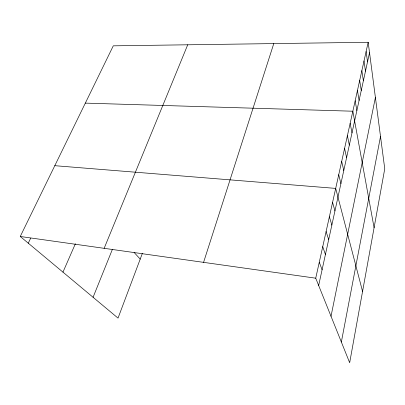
<?xml version="1.0" encoding="UTF-8"?>
<svg xmlns="http://www.w3.org/2000/svg" width="405" height="405" viewBox="0 0 405 405"><rect width="100%" height="100%" fill="white"/><g stroke="black" fill="none" stroke-linecap="round" stroke-linejoin="round"><path stroke-width="0.61" d="M341.354 342.028L380.518 136.46M331.017 316.27L375.41 97.499M318.659 285.484L369.532 52.645M368.17 42.272L384.75 168.763L349.667 362.728L315.728 278.189L368.17 42.272L113.284 45.836L20.25 236.48L118.032 318.112L142.393 253.307M203.573 262.359L273.78 43.593M93.079 297.28L112.367 249.429M104.151 248.326L187.718 44.793M62.967 272.145L75.376 243.754M28.274 243.182L30.674 238.16M85.328 103.118L352.846 111.218L374.088 227.721M54.802 165.685L335.689 188.396L362.561 291.443M20.25 236.48L315.728 278.189M134.106 252.431L140.211 259.114M319.282 262.217L322.086 269.791M322.734 246.67L325.428 254.507M326.101 231.533L328.683 239.608M329.381 216.781L331.852 225.089M332.576 202.409L334.945 210.929M338.727 174.732L340.909 183.647M341.688 161.408L343.779 170.5M344.579 148.402L346.584 157.661M347.399 135.71L349.323 145.127M350.153 123.317L352.001 132.881M355.17 100.764L356.871 110.575M357.448 90.523L359.088 100.44M359.675 80.484L361.26 90.507M361.862 70.647L363.386 80.762M364.009 61.003L365.472 71.209M366.11 51.546L367.522 61.838"/></g></svg>
